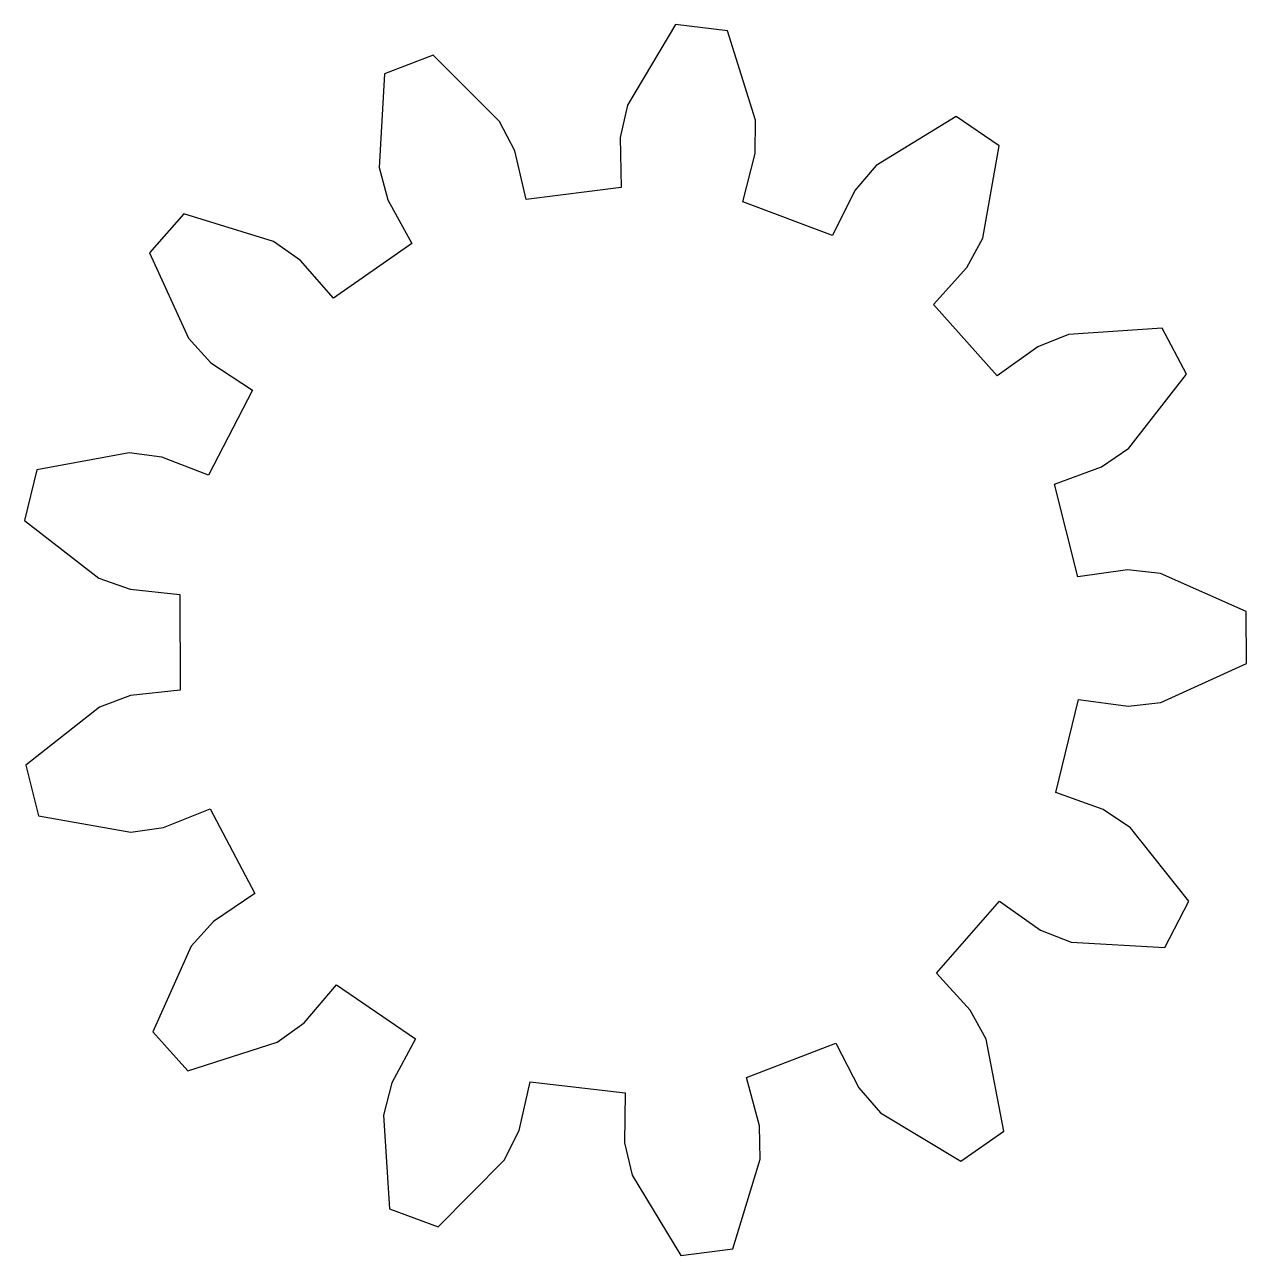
# Model space of a CAD drawing. Extents: x -7 to 7.2, y -7.1 to 7.1.
import ezdxf

# ---------------------------------------------------------------- set-up
doc = ezdxf.new("R2010")
doc.units = 0
doc.layers.add('Layer_1', color=7, linetype='CONTINUOUS')

msp = doc.modelspace()

# ---------------------------------------------------------------- linework, layer by layer
at = {"layer": 'Layer_1', "color": 7}
for p, q in [((0.530487, 7.142313), (-0.027372, 6.206972)), ((1.131866, 7.071955), (0.530487, 7.142313)), ((1.458851, 6.03318), (1.131866, 7.071955)), ((-2.28429, 6.787927), (-2.84947, 6.570728)), ((-1.512005, 6.020085), (-2.28429, 6.787927)), ((-2.84947, 6.570728), (-2.908766, 5.483298)), ((-0.027372, 6.206972), (-0.112649, 5.831617)), ((-1.336351, 5.677551), (-1.512005, 6.020085)), ((1.455214, 5.648257), (1.458851, 6.03318)), ((3.788914, 6.077658), (2.860291, 5.508726)), ((4.288724, 5.735915), (3.788914, 6.077658)), ((-0.112649, 5.831617), (-0.101435, 5.251142)), ((4.0955, 4.664148), (4.288724, 5.735915)), ((-1.20333, 5.112401), (-1.336351, 5.677551)), ((1.310358, 5.086014), (1.455214, 5.648257)), ((-2.908766, 5.483298), (-2.809837, 5.111301)), ((2.860291, 5.508726), (2.610345, 5.216005)), ((-0.101435, 5.251142), (-1.20333, 5.112401)), ((2.610345, 5.216005), (2.350506, 4.696773)), ((-2.809837, 5.111301), (-2.530143, 4.602511)), ((2.350506, 4.696773), (1.310358, 5.086014)), ((-5.177146, 4.948854), (-5.576649, 4.493883)), ((-4.136481, 4.627854), (-5.177146, 4.948854)), ((-3.821777, 4.406197), (-4.136481, 4.627854)), ((-2.530143, 4.602511), (-3.441351, 3.967595)), ((3.913405, 4.325001), (4.0955, 4.664148)), ((-5.576649, 4.493883), (-5.123799, 3.503453)), ((-3.441351, 3.967595), (-3.821777, 4.406197)), ((3.523857, 3.8945), (3.913405, 4.325001)), ((4.263973, 3.06646), (3.523857, 3.8945)), ((6.179342, 3.620688), (5.092693, 3.548495)), ((6.463083, 3.08582), (6.179342, 3.620688)), ((-5.123799, 3.503453), (-4.863328, 3.220045)), ((5.092693, 3.548495), (4.735338, 3.405437)), ((4.735338, 3.405437), (4.263973, 3.06646)), ((-4.863328, 3.220045), (-4.379224, 2.899525)), ((5.793916, 2.226623), (6.463083, 3.08582)), ((-4.379224, 2.899525), (-4.890992, 1.913864)), ((-5.813331, 2.175456), (-6.883971, 1.976066)), ((-5.431671, 2.125446), (-5.813331, 2.175456)), ((5.47508, 2.010949), (5.793916, 2.226623)), ((-4.890992, 1.913864), (-5.431671, 2.125446)), ((4.930078, 1.810768), (5.47508, 2.010949)), ((-6.883971, 1.976066), (-7.026279, 1.387548)), ((5.200612, 0.733639), (4.930078, 1.810768)), ((-7.026279, 1.387548), (-6.165024, 0.720995)), ((-6.165024, 0.720995), (-5.802682, 0.591117)), ((5.775517, 0.81475), (5.200612, 0.733639)), ((6.158418, 0.775323), (5.775517, 0.81475)), ((7.154157, 0.334295), (6.158418, 0.775323)), ((-5.802682, 0.591117), (-5.225072, 0.532273)), ((-5.225072, 0.532273), (-5.220176, -0.578299)), ((7.156838, -0.271185), (7.154157, 0.334295)), ((6.165026, -0.720991), (7.156838, -0.271185)), ((-5.797243, -0.642251), (-6.158427, -0.775319)), ((-5.220176, -0.578299), (-5.797243, -0.642251)), ((4.945862, -1.767245), (5.206888, -0.687773)), ((5.206888, -0.687773), (5.782487, -0.763776)), ((-6.158427, -0.775319), (-7.013771, -1.449435)), ((5.782487, -0.763776), (6.165026, -0.720991)), ((-7.013771, -1.449435), (-6.866282, -2.036654)), ((5.492606, -1.962599), (4.945862, -1.767245)), ((-5.412721, -2.17325), (-4.873929, -1.956898)), ((-4.873929, -1.956898), (-4.353481, -2.938016)), ((5.813333, -2.175451), (5.492606, -1.962599)), ((-6.866282, -2.036654), (-5.793925, -2.226618)), ((-5.793925, -2.226618), (-5.412721, -2.17325)), ((6.49005, -3.028722), (5.813333, -2.175451)), ((-4.353481, -2.938016), (-4.83474, -3.262797)), ((3.558065, -3.863281), (4.290854, -3.02875)), ((4.290854, -3.02875), (4.765187, -3.36355)), ((6.211035, -3.566073), (6.49005, -3.028722)), ((-4.83474, -3.262797), (-5.092702, -3.548491)), ((4.765187, -3.36355), (5.123791, -3.503448)), ((-5.092702, -3.548491), (-5.536803, -4.542872)), ((5.123791, -3.503448), (6.211035, -3.566073)), ((-3.78277, -4.43972), (-3.406227, -3.997788)), ((-3.406227, -3.997788), (-2.489454, -4.624632)), ((3.951395, -4.29034), (3.558065, -3.863281)), ((4.136472, -4.627849), (3.951395, -4.29034)), ((-5.536803, -4.542872), (-5.133301, -4.994287)), ((-4.095509, -4.664143), (-3.78277, -4.43972)), ((-5.133301, -4.994287), (-4.095509, -4.664143)), ((-2.489454, -4.624632), (-2.764654, -5.135878)), ((1.355159, -5.074269), (2.391834, -4.675884)), ((2.391834, -4.675884), (2.656241, -5.192774)), ((4.339138, -5.697867), (4.136472, -4.627849)), ((-2.764654, -5.135878), (-2.8603, -5.508721)), ((-1.286233, -5.689118), (-1.158198, -5.122811)), ((-1.158198, -5.122811), (-0.055124, -5.251815)), ((1.504966, -5.635213), (1.355159, -5.074269)), ((-0.055124, -5.251815), (-0.061219, -5.832402)), ((2.656241, -5.192774), (2.908757, -5.483293)), ((-2.8603, -5.508721), (-2.791418, -6.595587)), ((2.908757, -5.483293), (3.84236, -6.044012)), ((-1.45886, -6.033175), (-1.286233, -5.689118)), ((1.511996, -6.02008), (1.504966, -5.635213)), ((3.84236, -6.044012), (4.339138, -5.697867)), ((-0.061219, -5.832402), (0.027363, -6.206967)), ((-2.224345, -6.80779), (-1.45886, -6.033175)), ((1.194183, -7.061706), (1.511996, -6.02008)), ((0.027363, -6.206967), (0.593447, -7.137341)), ((-2.791418, -6.595587), (-2.224345, -6.80779)), ((0.593447, -7.137341), (1.194183, -7.061706))]:
    msp.add_line(p, q, dxfattribs=at)

doc.saveas('drawing.dxf')
